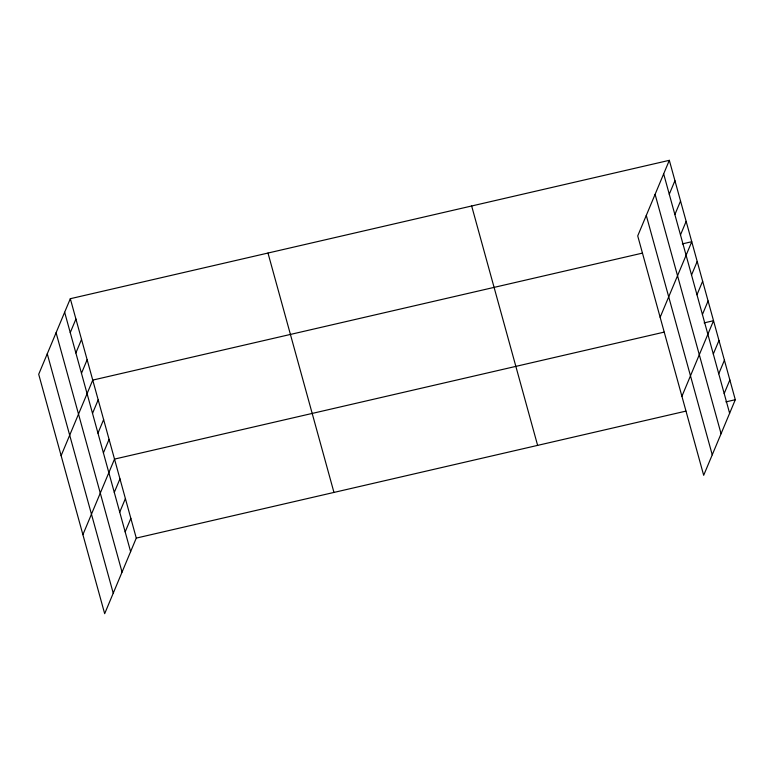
<?xml version="1.0" encoding="UTF-8"?>
<svg xmlns="http://www.w3.org/2000/svg" width="774" height="774" viewBox="0 0 774 774"><rect width="100%" height="100%" fill="white"/><g stroke="black" fill="none" stroke-linecap="round" stroke-linejoin="round"><path stroke-width="1.16" d="M70.318 298.706L38.7 374.287L104.674 613.676L136.282 538.094L70.318 298.706L669.326 160.324L735.3 399.713L703.682 475.294L637.718 235.906L669.326 160.324M70.25 332.607L75.92 319.052M75.862 352.954L81.531 339.399M81.473 373.3L87.133 359.755M61.127 455.673L92.745 380.102L642.343 253.137M92.522 413.393L98.182 399.848M97.959 433.15L103.629 419.595M103.406 452.896L109.076 439.351M82.895 534.67L114.513 459.098L664.111 332.133M114.291 492.399L119.96 478.845M119.728 512.146L125.398 498.591M125.175 531.893L130.845 518.348M669.268 194.226L674.938 180.681M674.88 214.572L680.549 201.027M680.481 234.919L686.151 221.374M660.145 317.301L691.763 241.72L682.349 243.897M691.53 275.022L697.2 261.467M696.977 294.768L702.647 281.223M702.424 314.515L708.084 300.97M681.913 396.298L713.531 320.717L704.117 322.893M713.309 354.018L718.969 340.473M718.746 373.765L724.416 360.22M724.193 393.521L729.853 379.966M136.282 538.094L685.88 411.129M725.886 401.89L735.3 399.713M663.666 173.879L729.63 413.268M655.104 194.351L721.068 433.73M646.28 215.433L712.244 454.822M471.656 205.99L537.62 445.379M267.988 253.04L333.962 492.428M64.648 312.261L130.613 551.639M56.086 332.723L122.05 572.112M47.262 353.815L113.236 593.203"/></g></svg>
